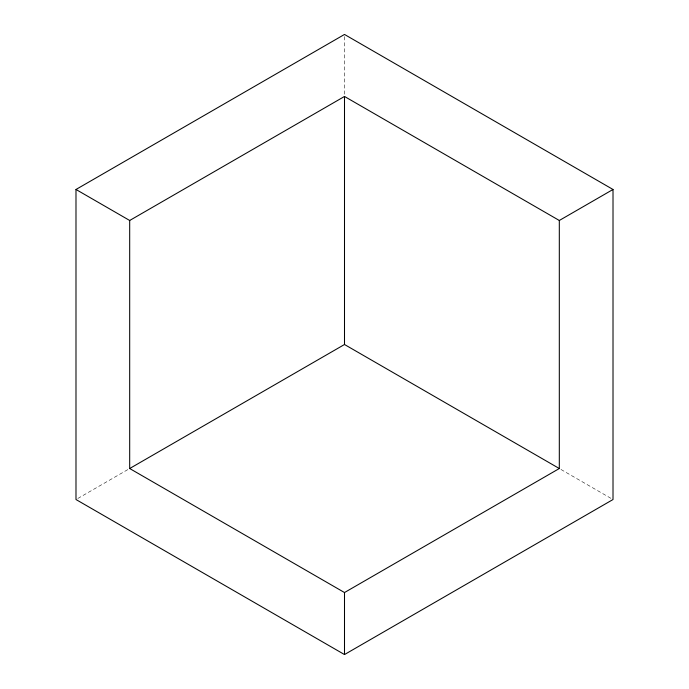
<?xml version="1.0" encoding="UTF-8"?>
<svg xmlns="http://www.w3.org/2000/svg" width="689" height="689" viewBox="0 0 689 689"><rect width="100%" height="100%" fill="white"/><g stroke="black" fill="none" stroke-linecap="round" stroke-linejoin="round"><path stroke-width="0.52" stroke-dasharray="3.44 2.58" d="M77.848 498.457L128.016 469.485M560.984 469.485L611.152 498.457M344.5 36.595L344.5 95.599"/><path stroke-width="1.03" d="M75.988 189.475L344.5 34.45L613.012 189.475L613.012 499.525L344.5 654.55L75.988 499.525L75.988 189.475L129.687 220.48L344.5 96.46L559.313 220.48L613.012 189.475M129.687 220.48L129.687 468.52L344.5 344.5L559.313 468.52L559.313 220.48M129.687 468.52L344.5 592.54L559.313 468.52M344.5 96.46L344.5 344.5M344.5 592.54L344.5 654.55"/></g></svg>
